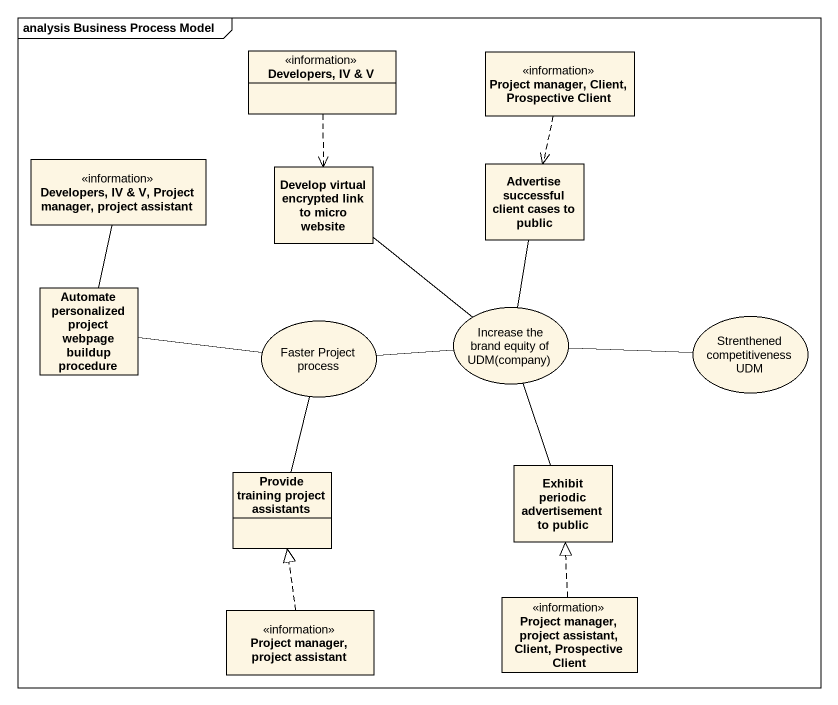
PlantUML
@startuml
mainframe analysis Business Process Model
allowmixing
hide circle
hide empty members
class "Developers, IV & V" as Developers_IV_V <<information>>
class "Project manager, Client, Prospective Client" as Project_manager_Client <<information>>
class "Developers, IV & V, Project manager, project assistant" as Developers_IV_V_Project <<information>>
class "Advertise successful client cases to public" as Advertise_successful_client
class "Develop virtual encrypted link to micro website" as Develop_virtual_encrypted
class "Automate personalized project webpage buildup procedure" as Automate_personalized
usecase "Increase the brand equity of UDM(company)" as Increase_the_brand_equity
usecase "Faster Project process" as Faster_Project_process
usecase "Strenthened competitiveness UDM" as Strenthened_competitiveness
class "Provide training project assistants" as Provide_training_project
class "Exhibit periodic advertisement to public" as Exhibit_periodic
class "Project manager, project assistant, Client, Prospective Client" as Project_manager_project <<information>>
class "Project manager, project assistant" as Project_manager_project_2 <<information>>
Developers_IV_V ..> Develop_virtual_encrypted
Project_manager_Client ..> Advertise_successful_client
Developers_IV_V_Project -- Automate_personalized
Advertise_successful_client -- Increase_the_brand_equity
Develop_virtual_encrypted -- Increase_the_brand_equity
Automate_personalized -right- Faster_Project_process
Increase_the_brand_equity -right- Strenthened_competitiveness
Faster_Project_process -right- Increase_the_brand_equity
Provide_training_project -up- Faster_Project_process
Exhibit_periodic -up- Increase_the_brand_equity
Project_manager_project .up.|> Exhibit_periodic
Project_manager_project_2 .up.|> Provide_training_project
@enduml
